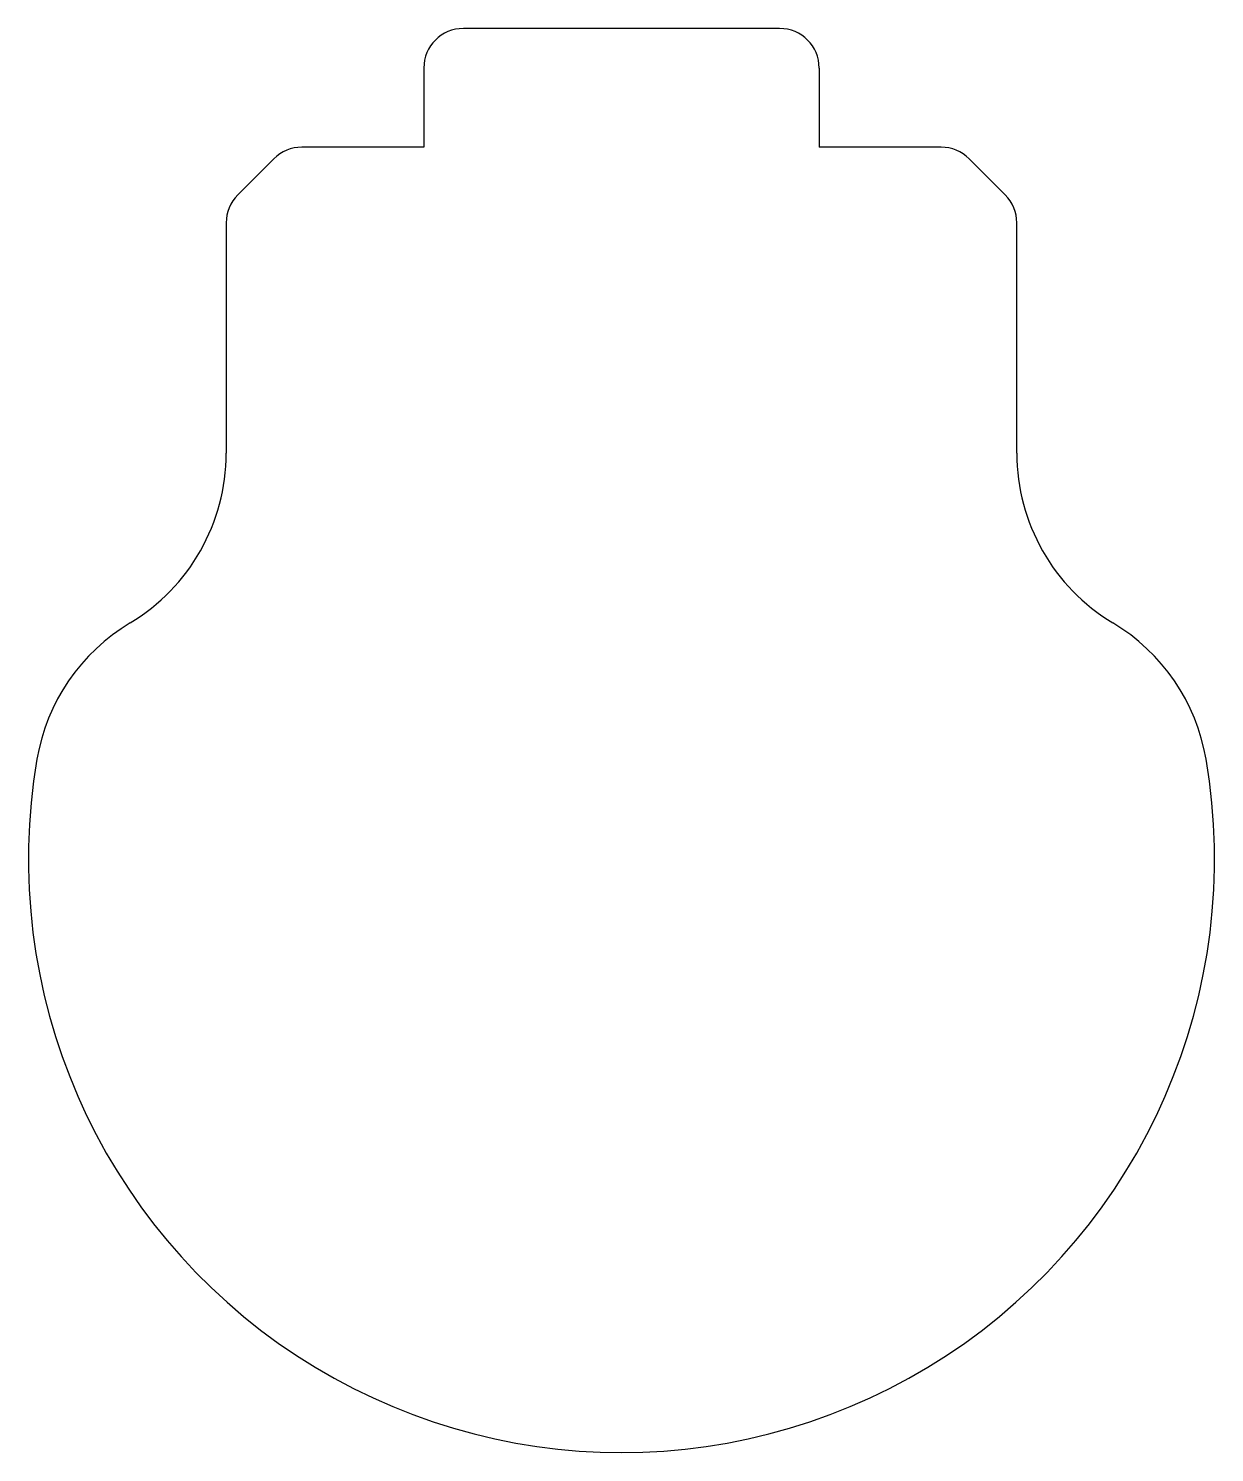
# Model space of a CAD drawing. Extents: x 2028.3 to 2058.3, y 1838.6 to 1874.6.
import ezdxf

# ---------------------------------------------------------------- set-up
doc = ezdxf.new("R2010")
doc.units = 0
doc.layers.get('0').update_dxf_attribs({"linetype": 'CONTINUOUS'})

msp = doc.modelspace()

# ---------------------------------------------------------------- linework, layer by layer
for p, q in [((2047.289, 1874.579), (2039.289, 1874.579)), ((2038.289, 1873.579), (2038.289, 1871.579)), ((2048.289, 1873.579), (2048.289, 1871.579)), ((2034.496, 1871.286), (2033.582, 1870.372)), ((2038.289, 1871.579), (2035.203, 1871.579)), ((2051.375, 1871.579), (2048.289, 1871.579)), ((2052.996, 1870.372), (2052.082, 1871.286)), ((2033.289, 1869.665), (2033.289, 1863.84)), ((2053.289, 1863.84), (2053.289, 1869.665))]:
    msp.add_line(p, q)
for centre, radius, start, end in [((2039.289, 1873.579), 1, 90, 180), ((2047.289, 1873.579), 1, 0, 90), ((2035.203, 1870.579), 1, 90, 135), ((2051.375, 1870.579), 1, 45, 90), ((2034.289, 1869.665), 1, 135, 180), ((2052.289, 1869.665), 1, 0, 45), ((2028.289, 1863.84), 5, 300.9499, 0), ((2058.289, 1863.84), 5, 180, 239.05), ((2033.432, 1855.264), 5, 120.9499, 170.3025), ((2053.146, 1855.264), 5, 9.6977, 59.05), ((2043.289, 1853.579), 15, 170.3025, 9.6977)]:
    msp.add_arc(centre, radius, start, end)

doc.saveas('drawing.dxf')
